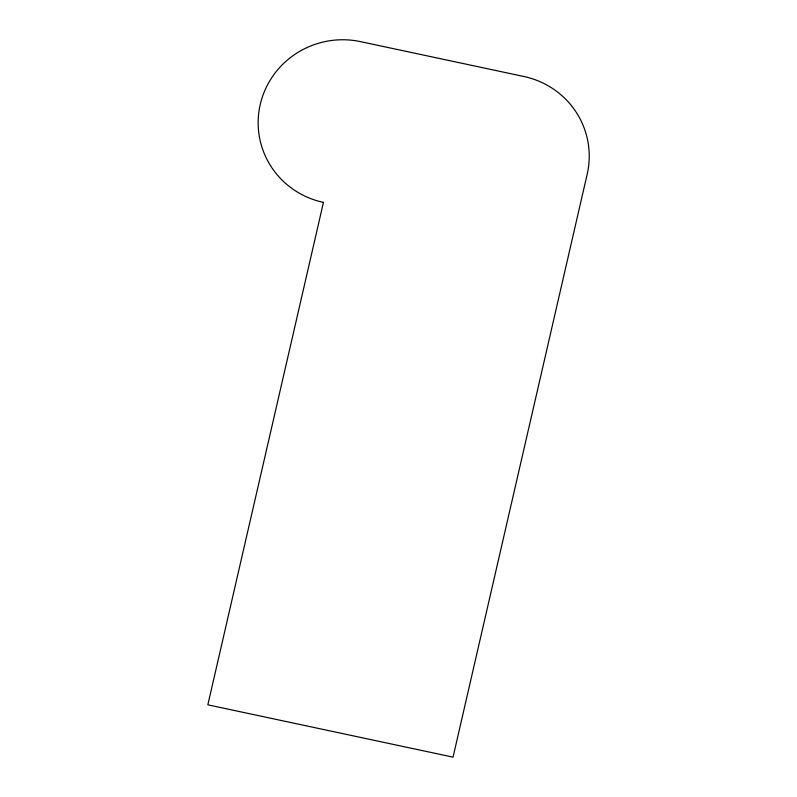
<?xml version="1.0" encoding="UTF-8"?>
<svg xmlns="http://www.w3.org/2000/svg" width="797" height="797" viewBox="0 0 797 797"><rect width="100%" height="100%" fill="white"/><g stroke="black" fill="none" stroke-linecap="round" stroke-linejoin="round"><path stroke-width="1.2" d="M323.452 202.398L207.838 704.827L453.045 757.15L587.16 174.344A83.884 82.171 -12.8 0 0 523.928 76.512L360.453 41.623A83.884 82.171 -12.8 0 0 260.22 104.566A83.884 82.171 -12.8 0 0 323.452 202.398"/></g></svg>
